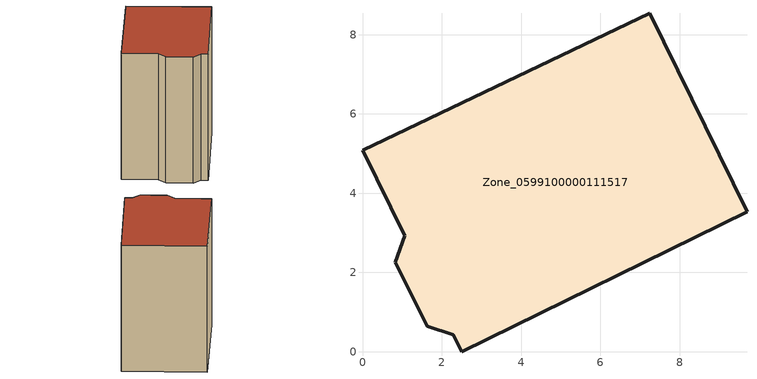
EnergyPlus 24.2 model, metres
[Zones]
Zone_0599100000111517
 floor ground (C_G): 1.63,0.64 0.83,2.26 1.06,2.93 0,5.08 7.24,8.54 9.7,3.53 2.51,0 2.29,0.43 z0
 wall outside (C_F): 0.83,2.26 1.63,0.64 2.29,0.43 2.51,0 9.7,3.53 7.24,8.54 0,5.08 1.06,2.93 0.83,2.26 z0:8.83
 roof outside (C_R): 7.24,8.54 0,5.08 1.06,2.93 0.83,2.26 1.63,0.64 2.29,0.43 2.51,0 9.7,3.53 z8.83
[BUILDING]
Pand.0599100000111517: North Axis=0; Terrain=City; Loads Convergence Tolerance Value=0.04; Temperature Convergence Tolerance Value=0.4; Solar Distribution=FullExterior; Maximum Number of Warmup Days=25; Minimum Number of Warmup Days=1
[Site:Location]
Rotterdam.The.Hague.AP_ZH_NLD Design_Conditions: Latitude=51.96; Longitude=4.45; Time Zone=1; Elevation=-4.5
[SITE:GROUNDTEMPERATURE:BUILDINGSURFACE]
18, 18, 18, 18, 18, 18, 18, 18, 18, 18, 18, 18
[MATERIAL] Thermal Absorptance=0.9; Solar Absorptance=0.7; Visible Absorptance=0.7
Name | Roughness | Thickness | Conductivity | Density | Specific Heat
G.TC.1946 | MediumSmooth | 0.15 | 1 | 540 | 1210
F.TC.1946 | Rough | 0.3 | 0.857143 | 1920 | 840
R.TC.1946 | MediumRough | 0.2 | 0.909091 | 1500 | 1000
[CONSTRUCTION]
C_G: G.TC.1946
C_F: F.TC.1946
C_R: R.TC.1946
[ZONE]
Zone_0599100000111517: Type=1; Multiplier=1; Ceiling Height=Autocalculate; Volume=Autocalculate; Floor Area=autocalculate; Part of Total Floor Area=Yes
[ZONEINFILTRATION:DESIGNFLOWRATE]
Infil_Zone_0599100000111517: Zone or ZoneList or Space or SpaceList=Zone_0599100000111517; Schedule=AlwaysOn; Design Flow Rate Calculation Method=Flow/Area; Flow Rate per Floor Area=0.003; Constant Term Coefficient=1; Temperature Term Coefficient=0; Velocity Term Coefficient=0; Velocity Squared Term Coefficient=0
[HVACTEMPLATE:ZONE:IDEALLOADSAIRSYSTEM]
Zone_0599100000111517: Maximum Heating Supply Air Temperature=50; Minimum Cooling Supply Air Temperature=13; Maximum Heating Supply Air Humidity Ratio=0.0156; Minimum Cooling Supply Air Humidity Ratio=0.0077; Heating Limit=NoLimit; Cooling Limit=NoLimit; Dehumidification Control Type=ConstantSensibleHeatRatio; Cooling Sensible Heat Ratio=0.7; Dehumidification Setpoint=60; Humidification Control Type=None; Humidification Setpoint=30; Outdoor Air Method=None; Outdoor Air Flow Rate per Person=0.00944; Outdoor Air Flow Rate per Zone Floor Area=0; Outdoor Air Flow Rate per Zone=0; Demand Controlled Ventilation Type=None; Outdoor Air Economizer Type=NoEconomizer; Heat Recovery Type=None; Sensible Heat Recovery Effectiveness=0.7; Latent Heat Recovery Effectiveness=0.65
[ZONECONTROL:THERMOSTAT]
ThermostatControl_Zone_0599100000111517: Zone or ZoneList=Zone_0599100000111517; Control Type Schedule=DualSetpointControlType; Control 1=Thermostat_Zone_0599100000111517; Temperature Difference Between Cutout And Setpoint=0
[THERMOSTATSETPOINT:DUALSETPOINT]
Thermostat_Zone_0599100000111517: Heating Setpoint Temperature Schedule=HeatingSetpoint_Zone_0599100000111517; Cooling Setpoint Temperature Schedule=CoolingSetpoint_Zone_0599100000111517
[SCHEDULE:COMPACT]
HeatingSetpoint_Zone_0599100000111517: Through: 12/31, For: AllDays, Until: 24:00, 21
CoolingSetpoint_Zone_0599100000111517: Through: 12/31, For: AllDays, Until: 24:00, 24
DualSetpointControlType: Through: 12/31, For: AllDays, Until: 24:00, 4
AlwaysOn: Through: 12/31, For: AllDays, Until: 24:00, 1
